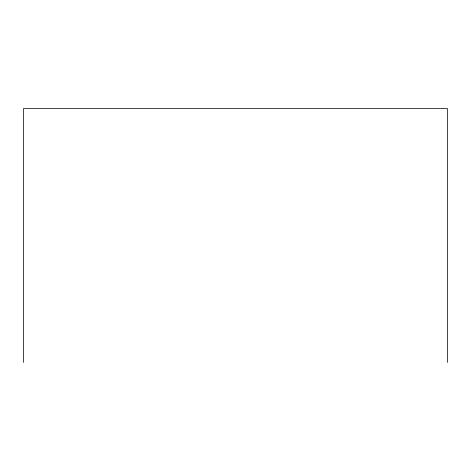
<?xml version="1.0" encoding="UTF-8"?>
<svg xmlns="http://www.w3.org/2000/svg" width="471" height="471" viewBox="0 0 471 471"><rect width="100%" height="100%" fill="white"/><g stroke="black" fill="none" stroke-linecap="round" stroke-linejoin="round"><path stroke-width="0.71" d="M447.45 362.482L447.45 108.518L23.55 108.518L23.55 362.482"/></g></svg>
